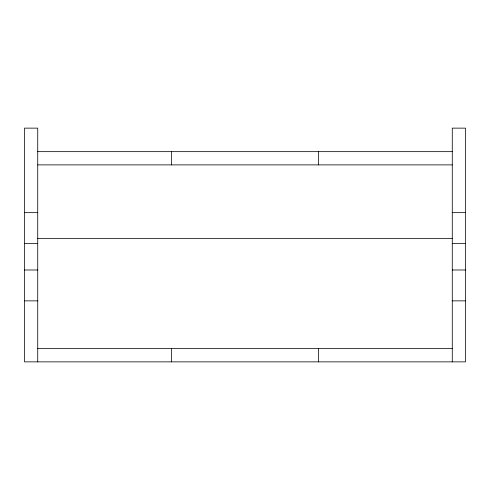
<?xml version="1.0" encoding="UTF-8"?>
<svg xmlns="http://www.w3.org/2000/svg" width="490" height="490" viewBox="0 0 490 490"><rect width="100%" height="100%" fill="white"/><g stroke="black" fill="none" stroke-linecap="round" stroke-linejoin="round"><path stroke-width="0.73" d="M37.73 151.655L452.27 151.655M37.73 164.885L452.27 164.885M24.5 212.66L37.73 212.66M452.27 212.66L465.5 212.66M37.73 238.385L452.27 238.385M24.5 243.53L37.73 243.53M452.27 243.53L465.5 243.53M24.5 269.99L37.73 269.99M452.27 269.99L465.5 269.99M24.5 300.86L37.73 300.86M452.27 300.86L465.5 300.86M37.73 348.635L452.27 348.635M452.27 361.865L452.27 128.135L465.5 128.135L465.5 361.865L24.5 361.865L24.5 128.135L37.73 128.135L37.73 361.865M318.5 151.655L318.5 164.885M318.5 348.635L318.5 361.865M171.5 151.655L171.5 164.885M171.5 348.635L171.5 361.865"/></g></svg>
